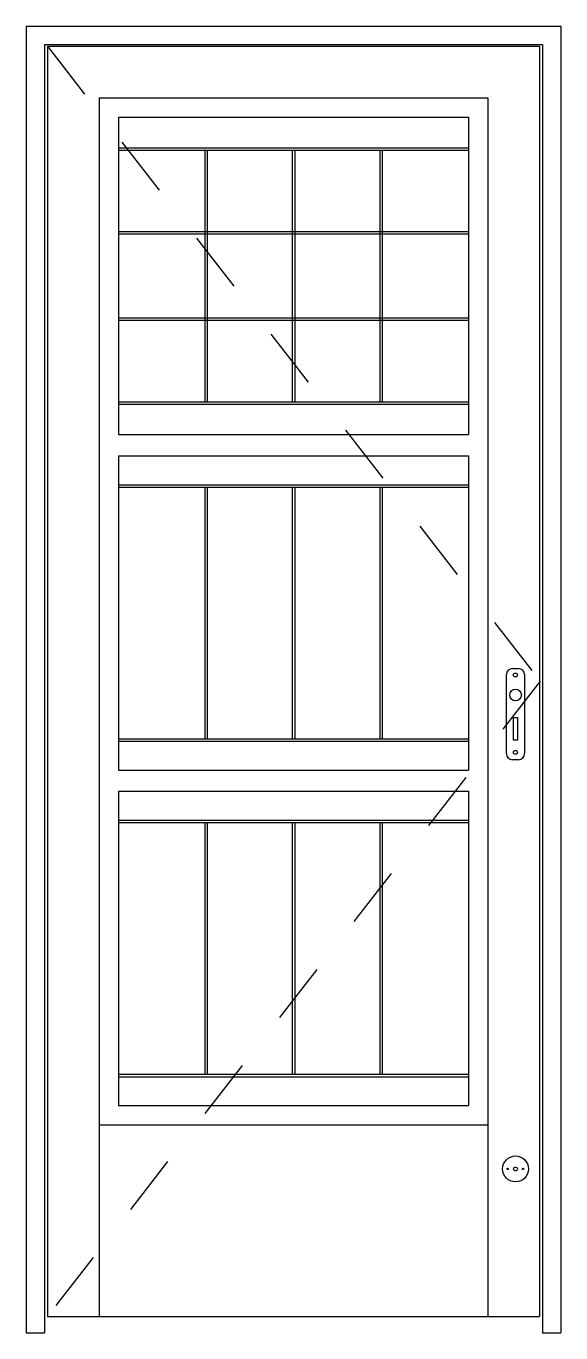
# Model space of a CAD drawing. Header units: millimetres. Extents: x 5.72 to 6.6, y 1325 to 1327.15.
import ezdxf

# ---------------------------------------------------------------- set-up
doc = ezdxf.new("R2010")
doc.units = ezdxf.units.MM
doc.header["$LTSCALE"] = 0.5
doc.linetypes.add('HIDDEN2', pattern=[0.1875, 0.125, -0.0625])
doc.layers.add('Gravia_Portas', color=1, linetype='Continuous')
doc.layers.add('Gravia_Portas_hidden2', color=1, linetype='HIDDEN2')

msp = doc.modelspace()

# ---------------------------------------------------------------- linework, layer by layer
at = {"layer": 'Gravia_Portas', "color": 2}
for p, q in [((5.7209, 1327.1463), (6.6009, 1327.1463)), ((5.7209, 1327.1463), (5.7209, 1324.9963)), ((6.6009, 1327.1463), (6.6009, 1324.9963))]:
    msp.add_line(p, q, dxfattribs=at)
at = {"layer": 'Gravia_Portas'}
for p, q in [((5.7509, 1327.1163), (6.5709, 1327.1163)), ((5.7509, 1327.1163), (5.7509, 1324.9963)), ((5.7559, 1327.1133), (6.5659, 1327.1133)), ((5.7559, 1327.1133), (5.7559, 1325.0233)), ((6.5659, 1327.1133), (6.5659, 1325.0233)), ((6.5709, 1327.1163), (6.5709, 1324.9963)), ((5.8409, 1327.0283), (6.4809, 1327.0283)), ((5.8409, 1327.0283), (6.4809, 1327.0283)), ((5.8409, 1327.0283), (5.8409, 1325.0233)), ((5.8409, 1327.0283), (5.8409, 1325.1083)), ((6.4809, 1327.0283), (6.4809, 1325.0233)), ((6.4809, 1327.0283), (6.4809, 1325.1083)), ((5.8729, 1326.9963), (6.4489, 1326.9963)), ((5.8729, 1326.9963), (5.8729, 1326.4743)), ((6.4489, 1326.9963), (6.4489, 1326.4743)), ((5.8729, 1326.9463), (6.4489, 1326.9463)), ((5.8729, 1326.9423), (6.4489, 1326.9423)), ((6.0149, 1326.9423), (6.0149, 1326.5283)), ((6.0189, 1326.9423), (6.0189, 1326.5283)), ((6.1589, 1326.9423), (6.1589, 1326.5283)), ((6.1629, 1326.9423), (6.1629, 1326.5283)), ((6.3029, 1326.9423), (6.3029, 1326.5283)), ((6.3069, 1326.9423), (6.3069, 1326.5283)), ((5.8729, 1326.8083), (6.4489, 1326.8083)), ((5.8729, 1326.8043), (6.4489, 1326.8043)), ((5.8729, 1326.6663), (6.4489, 1326.6663)), ((5.8729, 1326.6623), (6.4489, 1326.6623)), ((5.8729, 1326.5283), (6.4489, 1326.5283)), ((5.8729, 1326.5243), (6.4489, 1326.5243)), ((5.8729, 1326.4743), (6.4489, 1326.4743)), ((5.8729, 1326.4393), (6.4489, 1326.4393)), ((5.8729, 1326.4393), (5.8729, 1325.9223)), ((6.4489, 1326.4393), (6.4489, 1325.9223)), ((5.8729, 1326.3918), (6.4489, 1326.3918)), ((5.8729, 1326.3878), (6.4489, 1326.3878)), ((6.0149, 1326.3878), (6.0149, 1325.9738)), ((6.0189, 1326.3878), (6.0189, 1325.9738)), ((6.1589, 1326.3878), (6.1589, 1325.9738)), ((6.1629, 1326.3878), (6.1629, 1325.9738)), ((6.3029, 1326.3878), (6.3029, 1325.9738)), ((6.3069, 1326.3878), (6.3069, 1325.9738)), ((6.5112, 1325.9493), (6.5112, 1326.0793)), ((6.5212, 1326.0893), (6.5312, 1326.0893)), ((6.5412, 1326.0793), (6.5412, 1325.9493)), ((6.5228, 1326.0087), (6.5296, 1326.0087)), ((6.5228, 1325.9712), (6.5228, 1326.0087)), ((6.5228, 1326.0087), (6.5296, 1326.0087)), ((6.5228, 1325.9712), (6.5228, 1326.0087)), ((6.5296, 1326.0087), (6.5296, 1325.9712)), ((6.5296, 1326.0087), (6.5296, 1325.9712)), ((5.8729, 1325.9738), (6.4489, 1325.9738)), ((5.8729, 1325.9698), (6.4489, 1325.9698)), ((6.5296, 1325.9712), (6.5228, 1325.9712)), ((6.5296, 1325.9712), (6.5228, 1325.9712)), ((6.5312, 1325.9393), (6.5212, 1325.9393)), ((5.8729, 1325.9223), (6.4489, 1325.9223)), ((5.8729, 1325.8873), (5.8729, 1325.3703)), ((5.8729, 1325.8873), (6.4489, 1325.8873)), ((6.4489, 1325.8873), (6.4489, 1325.3703)), ((5.8729, 1325.8398), (6.4489, 1325.8398)), ((5.8729, 1325.8358), (6.4489, 1325.8358)), ((6.0149, 1325.8358), (6.0149, 1325.4218)), ((6.0189, 1325.8358), (6.0189, 1325.4218)), ((6.1589, 1325.8358), (6.1589, 1325.4218)), ((6.1629, 1325.8358), (6.1629, 1325.4218)), ((6.3029, 1325.8358), (6.3029, 1325.4218)), ((6.3069, 1325.8358), (6.3069, 1325.4218)), ((5.8729, 1325.4218), (6.4489, 1325.4218)), ((5.8729, 1325.4178), (6.4489, 1325.4178)), ((5.8729, 1325.3703), (6.4489, 1325.3703)), ((5.8409, 1325.3383), (6.4809, 1325.3383)), ((5.7559, 1325.0233), (6.5659, 1325.0233)), ((5.7209, 1324.9963), (5.7509, 1324.9963)), ((6.5709, 1324.9963), (6.6009, 1324.9963))]:
    msp.add_line(p, q, dxfattribs=at)
for centre, radius in [((6.5261, 1326.0787), 0.00318), ((6.5261, 1326.0787), 0.00318), ((6.5263, 1326.0458), 0.00955), ((6.5263, 1326.0458), 0.00955), ((6.5261, 1325.9514), 0.00318), ((6.5261, 1325.9514), 0.00318), ((6.5263, 1325.266), 0.0213), ((6.5132, 1325.266), 0.00107), ((6.5263, 1325.266), 0.00318), ((6.5387, 1325.266), 0.00107)]:
    msp.add_circle(centre, radius, dxfattribs=at)
for centre, start, end in [((6.5212, 1326.0793), 90, 180), ((6.5312, 1326.0793), 0, 90), ((6.5212, 1325.9493), 180, 270), ((6.5312, 1325.9493), 270, 0)]:
    msp.add_arc(centre, 0.01, start, end, dxfattribs=at)
at = {"layer": 'Gravia_Portas_hidden2'}
for p, q in [((5.7559, 1327.1133), (6.5669, 1326.0683)), ((6.5669, 1326.0683), (5.7559, 1325.0233))]:
    msp.add_line(p, q, dxfattribs=at)

doc.saveas('drawing.dxf')
